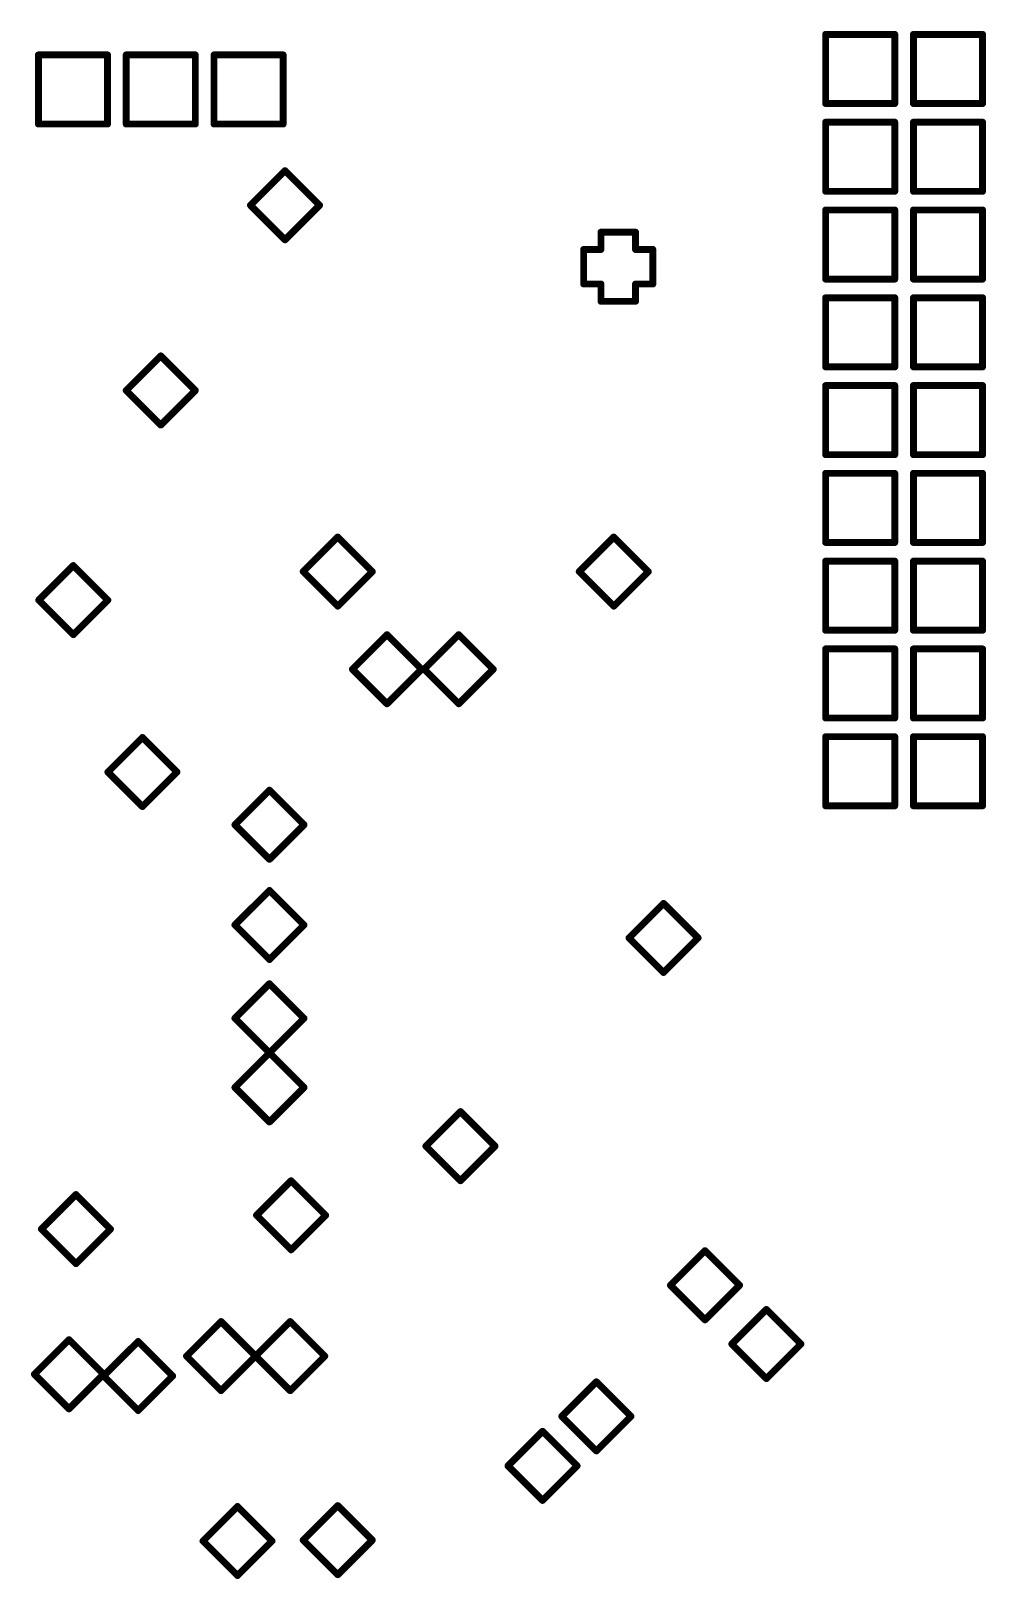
# Model space of a CAD drawing. Header units: inches. Extents: x 0 to 280, y 0 to 265.
# Drawn here: x 113.1 to 140.73, y 27.62 to 72.42 of the extents above; entities that cross this region are included whole.
import ezdxf

# ---------------------------------------------------------------- set-up
doc = ezdxf.new("R2010")
doc.units = ezdxf.units.IN
doc.layers.add('Drill Drawing', color=1, linetype='Continuous')

msp = doc.modelspace()

# ---------------------------------------------------------------- linework, layer by layer
at = {"layer": 'Drill Drawing'}
for points in [[(136.09, 72.318, 0.2, 0.2, 0), (138.09, 72.318, 0.2, 0.2, 0)], [(136.09, 70.318, 0.2, 0.2, 0), (136.09, 72.318, 0.2, 0.2, 0)], [(138.09, 70.318, 0.2, 0.2, 0), (138.09, 72.318, 0.2, 0.2, 0)], [(138.63, 72.318, 0.2, 0.2, 0), (140.63, 72.318, 0.2, 0.2, 0)], [(138.63, 70.318, 0.2, 0.2, 0), (138.63, 72.318, 0.2, 0.2, 0)], [(140.63, 70.318, 0.2, 0.2, 0), (140.63, 72.318, 0.2, 0.2, 0)], [(113.315, 71.725, 0.2, 0.2, 0), (115.315, 71.725, 0.2, 0.2, 0)], [(113.315, 69.725, 0.2, 0.2, 0), (113.315, 71.725, 0.2, 0.2, 0)], [(115.315, 69.725, 0.2, 0.2, 0), (115.315, 71.725, 0.2, 0.2, 0)], [(115.855, 71.725, 0.2, 0.2, 0), (117.855, 71.725, 0.2, 0.2, 0)], [(115.855, 69.725, 0.2, 0.2, 0), (115.855, 71.725, 0.2, 0.2, 0)], [(117.855, 69.725, 0.2, 0.2, 0), (117.855, 71.725, 0.2, 0.2, 0)], [(118.395, 71.725, 0.2, 0.2, 0), (120.395, 71.725, 0.2, 0.2, 0)], [(118.395, 69.725, 0.2, 0.2, 0), (118.395, 71.725, 0.2, 0.2, 0)], [(120.395, 69.725, 0.2, 0.2, 0), (120.395, 71.725, 0.2, 0.2, 0)], [(136.09, 70.318, 0.2, 0.2, 0), (138.09, 70.318, 0.2, 0.2, 0)], [(138.63, 70.318, 0.2, 0.2, 0), (140.63, 70.318, 0.2, 0.2, 0)], [(136.09, 69.778, 0.2, 0.2, 0), (138.09, 69.778, 0.2, 0.2, 0)], [(136.09, 67.778, 0.2, 0.2, 0), (136.09, 69.778, 0.2, 0.2, 0)], [(138.09, 67.778, 0.2, 0.2, 0), (138.09, 69.778, 0.2, 0.2, 0)], [(138.63, 69.778, 0.2, 0.2, 0), (140.63, 69.778, 0.2, 0.2, 0)], [(138.63, 67.778, 0.2, 0.2, 0), (138.63, 69.778, 0.2, 0.2, 0)], [(140.63, 67.778, 0.2, 0.2, 0), (140.63, 69.778, 0.2, 0.2, 0)], [(113.315, 69.725, 0.2, 0.2, 0), (115.315, 69.725, 0.2, 0.2, 0)], [(115.855, 69.725, 0.2, 0.2, 0), (117.855, 69.725, 0.2, 0.2, 0)], [(118.395, 69.725, 0.2, 0.2, 0), (120.395, 69.725, 0.2, 0.2, 0)], [(119.45, 67.375, 0.2, 0.2, 0), (120.45, 68.375, 0.2, 0.2, 0)], [(120.45, 68.375, 0.2, 0.2, 0), (121.45, 67.375, 0.2, 0.2, 0)], [(136.09, 67.778, 0.2, 0.2, 0), (138.09, 67.778, 0.2, 0.2, 0)], [(138.63, 67.778, 0.2, 0.2, 0), (140.63, 67.778, 0.2, 0.2, 0)], [(119.45, 67.375, 0.2, 0.2, 0), (120.45, 66.375, 0.2, 0.2, 0)], [(120.45, 66.375, 0.2, 0.2, 0), (121.45, 67.375, 0.2, 0.2, 0)], [(136.09, 67.238, 0.2, 0.2, 0), (138.09, 67.238, 0.2, 0.2, 0)], [(136.09, 65.238, 0.2, 0.2, 0), (136.09, 67.238, 0.2, 0.2, 0)], [(138.09, 65.238, 0.2, 0.2, 0), (138.09, 67.238, 0.2, 0.2, 0)], [(138.63, 67.238, 0.2, 0.2, 0), (140.63, 67.238, 0.2, 0.2, 0)], [(138.63, 65.238, 0.2, 0.2, 0), (138.63, 67.238, 0.2, 0.2, 0)], [(140.63, 65.238, 0.2, 0.2, 0), (140.63, 67.238, 0.2, 0.2, 0)], [(129.59, 66.096, 0.2, 0.2, 0), (129.59, 66.596, 0.2, 0.2, 0)], [(129.59, 66.596, 0.2, 0.2, 0), (130.59, 66.596, 0.2, 0.2, 0)], [(130.59, 66.096, 0.2, 0.2, 0), (130.59, 66.596, 0.2, 0.2, 0)], [(129.09, 65.096, 0.2, 0.2, 0), (129.09, 66.096, 0.2, 0.2, 0)], [(129.09, 66.096, 0.2, 0.2, 0), (129.59, 66.096, 0.2, 0.2, 0)], [(130.59, 66.096, 0.2, 0.2, 0), (131.09, 66.096, 0.2, 0.2, 0)], [(131.09, 65.096, 0.2, 0.2, 0), (131.09, 66.096, 0.2, 0.2, 0)], [(129.09, 65.096, 0.2, 0.2, 0), (129.59, 65.096, 0.2, 0.2, 0)], [(129.59, 64.596, 0.2, 0.2, 0), (129.59, 65.096, 0.2, 0.2, 0)], [(130.59, 65.096, 0.2, 0.2, 0), (131.09, 65.096, 0.2, 0.2, 0)], [(130.59, 64.596, 0.2, 0.2, 0), (130.59, 65.096, 0.2, 0.2, 0)], [(136.09, 65.238, 0.2, 0.2, 0), (138.09, 65.238, 0.2, 0.2, 0)], [(138.63, 65.238, 0.2, 0.2, 0), (140.63, 65.238, 0.2, 0.2, 0)], [(129.59, 64.596, 0.2, 0.2, 0), (130.59, 64.596, 0.2, 0.2, 0)], [(136.09, 64.698, 0.2, 0.2, 0), (138.09, 64.698, 0.2, 0.2, 0)], [(136.09, 62.698, 0.2, 0.2, 0), (136.09, 64.698, 0.2, 0.2, 0)], [(138.09, 62.698, 0.2, 0.2, 0), (138.09, 64.698, 0.2, 0.2, 0)], [(138.63, 64.698, 0.2, 0.2, 0), (140.63, 64.698, 0.2, 0.2, 0)], [(138.63, 62.698, 0.2, 0.2, 0), (138.63, 64.698, 0.2, 0.2, 0)], [(140.63, 62.698, 0.2, 0.2, 0), (140.63, 64.698, 0.2, 0.2, 0)], [(115.855, 62.016, 0.2, 0.2, 0), (116.855, 63.016, 0.2, 0.2, 0)], [(116.855, 63.016, 0.2, 0.2, 0), (117.855, 62.016, 0.2, 0.2, 0)], [(136.09, 62.698, 0.2, 0.2, 0), (138.09, 62.698, 0.2, 0.2, 0)], [(138.63, 62.698, 0.2, 0.2, 0), (140.63, 62.698, 0.2, 0.2, 0)], [(115.855, 62.016, 0.2, 0.2, 0), (116.855, 61.016, 0.2, 0.2, 0)], [(116.855, 61.016, 0.2, 0.2, 0), (117.855, 62.016, 0.2, 0.2, 0)], [(136.09, 62.158, 0.2, 0.2, 0), (138.09, 62.158, 0.2, 0.2, 0)], [(136.09, 60.158, 0.2, 0.2, 0), (136.09, 62.158, 0.2, 0.2, 0)], [(138.09, 60.158, 0.2, 0.2, 0), (138.09, 62.158, 0.2, 0.2, 0)], [(138.63, 62.158, 0.2, 0.2, 0), (140.63, 62.158, 0.2, 0.2, 0)], [(138.63, 60.158, 0.2, 0.2, 0), (138.63, 62.158, 0.2, 0.2, 0)], [(140.63, 60.158, 0.2, 0.2, 0), (140.63, 62.158, 0.2, 0.2, 0)], [(136.09, 60.158, 0.2, 0.2, 0), (138.09, 60.158, 0.2, 0.2, 0)], [(138.63, 60.158, 0.2, 0.2, 0), (140.63, 60.158, 0.2, 0.2, 0)], [(136.09, 59.618, 0.2, 0.2, 0), (138.09, 59.618, 0.2, 0.2, 0)], [(136.09, 57.618, 0.2, 0.2, 0), (136.09, 59.618, 0.2, 0.2, 0)], [(138.09, 57.618, 0.2, 0.2, 0), (138.09, 59.618, 0.2, 0.2, 0)], [(138.63, 59.618, 0.2, 0.2, 0), (140.63, 59.618, 0.2, 0.2, 0)], [(138.63, 57.618, 0.2, 0.2, 0), (138.63, 59.618, 0.2, 0.2, 0)], [(140.63, 57.618, 0.2, 0.2, 0), (140.63, 59.618, 0.2, 0.2, 0)], [(120.975, 56.775, 0.2, 0.2, 0), (121.975, 57.775, 0.2, 0.2, 0)], [(121.975, 57.775, 0.2, 0.2, 0), (122.975, 56.775, 0.2, 0.2, 0)], [(128.961, 56.775, 0.2, 0.2, 0), (129.961, 57.775, 0.2, 0.2, 0)], [(129.961, 57.775, 0.2, 0.2, 0), (130.961, 56.775, 0.2, 0.2, 0)], [(136.09, 57.618, 0.2, 0.2, 0), (138.09, 57.618, 0.2, 0.2, 0)], [(138.63, 57.618, 0.2, 0.2, 0), (140.63, 57.618, 0.2, 0.2, 0)], [(113.325, 55.95, 0.2, 0.2, 0), (114.325, 56.95, 0.2, 0.2, 0)], [(114.325, 56.95, 0.2, 0.2, 0), (115.325, 55.95, 0.2, 0.2, 0)], [(136.09, 57.078, 0.2, 0.2, 0), (138.09, 57.078, 0.2, 0.2, 0)], [(136.09, 55.078, 0.2, 0.2, 0), (136.09, 57.078, 0.2, 0.2, 0)], [(138.09, 55.078, 0.2, 0.2, 0), (138.09, 57.078, 0.2, 0.2, 0)], [(138.63, 57.078, 0.2, 0.2, 0), (140.63, 57.078, 0.2, 0.2, 0)], [(138.63, 55.078, 0.2, 0.2, 0), (138.63, 57.078, 0.2, 0.2, 0)], [(140.63, 55.078, 0.2, 0.2, 0), (140.63, 57.078, 0.2, 0.2, 0)], [(120.975, 56.775, 0.2, 0.2, 0), (121.975, 55.775, 0.2, 0.2, 0)], [(121.975, 55.775, 0.2, 0.2, 0), (122.975, 56.775, 0.2, 0.2, 0)], [(128.961, 56.775, 0.2, 0.2, 0), (129.961, 55.775, 0.2, 0.2, 0)], [(129.961, 55.775, 0.2, 0.2, 0), (130.961, 56.775, 0.2, 0.2, 0)], [(113.325, 55.95, 0.2, 0.2, 0), (114.325, 54.95, 0.2, 0.2, 0)], [(114.325, 54.95, 0.2, 0.2, 0), (115.325, 55.95, 0.2, 0.2, 0)], [(136.09, 55.078, 0.2, 0.2, 0), (138.09, 55.078, 0.2, 0.2, 0)], [(138.63, 55.078, 0.2, 0.2, 0), (140.63, 55.078, 0.2, 0.2, 0)], [(122.4, 53.95, 0.2, 0.2, 0), (123.4, 54.95, 0.2, 0.2, 0)], [(123.4, 54.95, 0.2, 0.2, 0), (124.4, 53.95, 0.2, 0.2, 0)], [(124.475, 53.95, 0.2, 0.2, 0), (125.475, 54.95, 0.2, 0.2, 0)], [(125.475, 54.95, 0.2, 0.2, 0), (126.475, 53.95, 0.2, 0.2, 0)], [(136.09, 54.538, 0.2, 0.2, 0), (138.09, 54.538, 0.2, 0.2, 0)], [(136.09, 52.538, 0.2, 0.2, 0), (136.09, 54.538, 0.2, 0.2, 0)], [(138.09, 52.538, 0.2, 0.2, 0), (138.09, 54.538, 0.2, 0.2, 0)], [(138.63, 54.538, 0.2, 0.2, 0), (140.63, 54.538, 0.2, 0.2, 0)], [(138.63, 52.538, 0.2, 0.2, 0), (138.63, 54.538, 0.2, 0.2, 0)], [(140.63, 52.538, 0.2, 0.2, 0), (140.63, 54.538, 0.2, 0.2, 0)], [(122.4, 53.95, 0.2, 0.2, 0), (123.4, 52.95, 0.2, 0.2, 0)], [(123.4, 52.95, 0.2, 0.2, 0), (124.4, 53.95, 0.2, 0.2, 0)], [(124.475, 53.95, 0.2, 0.2, 0), (125.475, 52.95, 0.2, 0.2, 0)], [(125.475, 52.95, 0.2, 0.2, 0), (126.475, 53.95, 0.2, 0.2, 0)], [(136.09, 52.538, 0.2, 0.2, 0), (138.09, 52.538, 0.2, 0.2, 0)], [(138.63, 52.538, 0.2, 0.2, 0), (140.63, 52.538, 0.2, 0.2, 0)], [(115.325, 50.975, 0.2, 0.2, 0), (116.325, 51.975, 0.2, 0.2, 0)], [(116.325, 51.975, 0.2, 0.2, 0), (117.325, 50.975, 0.2, 0.2, 0)], [(136.09, 51.998, 0.2, 0.2, 0), (138.09, 51.998, 0.2, 0.2, 0)], [(136.09, 49.998, 0.2, 0.2, 0), (136.09, 51.998, 0.2, 0.2, 0)], [(138.09, 49.998, 0.2, 0.2, 0), (138.09, 51.998, 0.2, 0.2, 0)], [(138.63, 51.998, 0.2, 0.2, 0), (140.63, 51.998, 0.2, 0.2, 0)], [(138.63, 49.998, 0.2, 0.2, 0), (138.63, 51.998, 0.2, 0.2, 0)], [(140.63, 49.998, 0.2, 0.2, 0), (140.63, 51.998, 0.2, 0.2, 0)], [(115.325, 50.975, 0.2, 0.2, 0), (116.325, 49.975, 0.2, 0.2, 0)], [(116.325, 49.975, 0.2, 0.2, 0), (117.325, 50.975, 0.2, 0.2, 0)], [(119, 49.45, 0.2, 0.2, 0), (120, 50.45, 0.2, 0.2, 0)], [(120, 50.45, 0.2, 0.2, 0), (121, 49.45, 0.2, 0.2, 0)], [(136.09, 49.998, 0.2, 0.2, 0), (138.09, 49.998, 0.2, 0.2, 0)], [(138.63, 49.998, 0.2, 0.2, 0), (140.63, 49.998, 0.2, 0.2, 0)], [(119, 49.45, 0.2, 0.2, 0), (120, 48.45, 0.2, 0.2, 0)], [(120, 48.45, 0.2, 0.2, 0), (121, 49.45, 0.2, 0.2, 0)], [(119, 46.55, 0.2, 0.2, 0), (120, 47.55, 0.2, 0.2, 0)], [(120, 47.55, 0.2, 0.2, 0), (121, 46.55, 0.2, 0.2, 0)], [(130.4, 46.175, 0.2, 0.2, 0), (131.4, 47.175, 0.2, 0.2, 0)], [(131.4, 47.175, 0.2, 0.2, 0), (132.4, 46.175, 0.2, 0.2, 0)], [(119, 46.55, 0.2, 0.2, 0), (120, 45.55, 0.2, 0.2, 0)], [(120, 45.55, 0.2, 0.2, 0), (121, 46.55, 0.2, 0.2, 0)], [(130.4, 46.175, 0.2, 0.2, 0), (131.4, 45.175, 0.2, 0.2, 0)], [(131.4, 45.175, 0.2, 0.2, 0), (132.4, 46.175, 0.2, 0.2, 0)], [(119, 43.85, 0.2, 0.2, 0), (120, 44.85, 0.2, 0.2, 0)], [(120, 44.85, 0.2, 0.2, 0), (121, 43.85, 0.2, 0.2, 0)], [(119, 43.85, 0.2, 0.2, 0), (120, 42.85, 0.2, 0.2, 0)], [(120, 42.85, 0.2, 0.2, 0), (121, 43.85, 0.2, 0.2, 0)], [(119, 41.85, 0.2, 0.2, 0), (120, 42.85, 0.2, 0.2, 0)], [(120, 42.85, 0.2, 0.2, 0), (121, 41.85, 0.2, 0.2, 0)], [(119, 41.85, 0.2, 0.2, 0), (120, 40.85, 0.2, 0.2, 0)], [(120, 40.85, 0.2, 0.2, 0), (121, 41.85, 0.2, 0.2, 0)], [(124.525, 40.15, 0.2, 0.2, 0), (125.525, 41.15, 0.2, 0.2, 0)], [(125.525, 41.15, 0.2, 0.2, 0), (126.525, 40.15, 0.2, 0.2, 0)], [(124.525, 40.15, 0.2, 0.2, 0), (125.525, 39.15, 0.2, 0.2, 0)], [(125.525, 39.15, 0.2, 0.2, 0), (126.525, 40.15, 0.2, 0.2, 0)], [(119.625, 38.15, 0.2, 0.2, 0), (120.625, 39.15, 0.2, 0.2, 0)], [(120.625, 39.15, 0.2, 0.2, 0), (121.625, 38.15, 0.2, 0.2, 0)], [(113.4, 37.75, 0.2, 0.2, 0), (114.4, 38.75, 0.2, 0.2, 0)], [(114.4, 38.75, 0.2, 0.2, 0), (115.4, 37.75, 0.2, 0.2, 0)], [(119.625, 38.15, 0.2, 0.2, 0), (120.625, 37.15, 0.2, 0.2, 0)], [(120.625, 37.15, 0.2, 0.2, 0), (121.625, 38.15, 0.2, 0.2, 0)], [(113.4, 37.75, 0.2, 0.2, 0), (114.4, 36.75, 0.2, 0.2, 0)], [(114.4, 36.75, 0.2, 0.2, 0), (115.4, 37.75, 0.2, 0.2, 0)], [(131.6, 36.125, 0.2, 0.2, 0), (132.6, 37.125, 0.2, 0.2, 0)], [(132.6, 37.125, 0.2, 0.2, 0), (133.6, 36.125, 0.2, 0.2, 0)], [(131.6, 36.125, 0.2, 0.2, 0), (132.6, 35.125, 0.2, 0.2, 0)], [(132.6, 35.125, 0.2, 0.2, 0), (133.6, 36.125, 0.2, 0.2, 0)], [(133.375, 34.425, 0.2, 0.2, 0), (134.375, 35.425, 0.2, 0.2, 0)], [(134.375, 35.425, 0.2, 0.2, 0), (135.375, 34.425, 0.2, 0.2, 0)], [(117.6, 34.075, 0.2, 0.2, 0), (118.6, 35.075, 0.2, 0.2, 0)], [(118.6, 35.075, 0.2, 0.2, 0), (119.6, 34.075, 0.2, 0.2, 0)], [(119.6, 34.075, 0.2, 0.2, 0), (120.6, 35.075, 0.2, 0.2, 0)], [(120.6, 35.075, 0.2, 0.2, 0), (121.6, 34.075, 0.2, 0.2, 0)], [(113.2, 33.55, 0.2, 0.2, 0), (114.2, 34.55, 0.2, 0.2, 0)], [(114.2, 34.55, 0.2, 0.2, 0), (115.2, 33.55, 0.2, 0.2, 0)], [(115.2, 33.5, 0.2, 0.2, 0), (116.2, 34.5, 0.2, 0.2, 0)], [(116.2, 34.5, 0.2, 0.2, 0), (117.2, 33.5, 0.2, 0.2, 0)], [(133.375, 34.425, 0.2, 0.2, 0), (134.375, 33.425, 0.2, 0.2, 0)], [(134.375, 33.425, 0.2, 0.2, 0), (135.375, 34.425, 0.2, 0.2, 0)], [(117.6, 34.075, 0.2, 0.2, 0), (118.6, 33.075, 0.2, 0.2, 0)], [(118.6, 33.075, 0.2, 0.2, 0), (119.6, 34.075, 0.2, 0.2, 0)], [(119.6, 34.075, 0.2, 0.2, 0), (120.6, 33.075, 0.2, 0.2, 0)], [(120.6, 33.075, 0.2, 0.2, 0), (121.6, 34.075, 0.2, 0.2, 0)], [(113.2, 33.55, 0.2, 0.2, 0), (114.2, 32.55, 0.2, 0.2, 0)], [(114.2, 32.55, 0.2, 0.2, 0), (115.2, 33.55, 0.2, 0.2, 0)], [(115.2, 33.5, 0.2, 0.2, 0), (116.2, 32.5, 0.2, 0.2, 0)], [(116.2, 32.5, 0.2, 0.2, 0), (117.2, 33.5, 0.2, 0.2, 0)], [(128.457, 32.332, 0.2, 0.2, 0), (129.457, 33.332, 0.2, 0.2, 0)], [(129.457, 33.332, 0.2, 0.2, 0), (130.457, 32.332, 0.2, 0.2, 0)], [(128.457, 32.332, 0.2, 0.2, 0), (129.457, 31.332, 0.2, 0.2, 0)], [(129.457, 31.332, 0.2, 0.2, 0), (130.457, 32.332, 0.2, 0.2, 0)], [(126.9, 30.9, 0.2, 0.2, 0), (127.9, 31.9, 0.2, 0.2, 0)], [(127.9, 31.9, 0.2, 0.2, 0), (128.9, 30.9, 0.2, 0.2, 0)], [(126.9, 30.9, 0.2, 0.2, 0), (127.9, 29.9, 0.2, 0.2, 0)], [(127.9, 29.9, 0.2, 0.2, 0), (128.9, 30.9, 0.2, 0.2, 0)], [(118.075, 28.725, 0.2, 0.2, 0), (119.075, 29.725, 0.2, 0.2, 0)], [(119.075, 29.725, 0.2, 0.2, 0), (120.075, 28.725, 0.2, 0.2, 0)], [(120.975, 28.75, 0.2, 0.2, 0), (121.975, 29.75, 0.2, 0.2, 0)], [(121.975, 29.75, 0.2, 0.2, 0), (122.975, 28.75, 0.2, 0.2, 0)], [(118.075, 28.725, 0.2, 0.2, 0), (119.075, 27.725, 0.2, 0.2, 0)], [(119.075, 27.725, 0.2, 0.2, 0), (120.075, 28.725, 0.2, 0.2, 0)], [(120.975, 28.75, 0.2, 0.2, 0), (121.975, 27.75, 0.2, 0.2, 0)], [(121.975, 27.75, 0.2, 0.2, 0), (122.975, 28.75, 0.2, 0.2, 0)]]:
    msp.add_lwpolyline(points, format="xyseb", dxfattribs=at)
for points in [[(136.04, 72.318, 0.1, 0.1, 1), (136.14, 72.318, 0.1, 0.1, 1)], [(136.04, 72.318, 0.1, 0.1, 1), (136.14, 72.318, 0.1, 0.1, 1)], [(138.04, 72.318, 0.1, 0.1, 1), (138.14, 72.318, 0.1, 0.1, 1)], [(138.04, 72.318, 0.1, 0.1, 1), (138.14, 72.318, 0.1, 0.1, 1)], [(138.58, 72.318, 0.1, 0.1, 1), (138.68, 72.318, 0.1, 0.1, 1)], [(138.58, 72.318, 0.1, 0.1, 1), (138.68, 72.318, 0.1, 0.1, 1)], [(140.58, 72.318, 0.1, 0.1, 1), (140.68, 72.318, 0.1, 0.1, 1)], [(140.58, 72.318, 0.1, 0.1, 1), (140.68, 72.318, 0.1, 0.1, 1)], [(113.265, 71.725, 0.1, 0.1, 1), (113.365, 71.725, 0.1, 0.1, 1)], [(113.265, 71.725, 0.1, 0.1, 1), (113.365, 71.725, 0.1, 0.1, 1)], [(115.265, 71.725, 0.1, 0.1, 1), (115.365, 71.725, 0.1, 0.1, 1)], [(115.265, 71.725, 0.1, 0.1, 1), (115.365, 71.725, 0.1, 0.1, 1)], [(115.805, 71.725, 0.1, 0.1, 1), (115.905, 71.725, 0.1, 0.1, 1)], [(115.805, 71.725, 0.1, 0.1, 1), (115.905, 71.725, 0.1, 0.1, 1)], [(117.805, 71.725, 0.1, 0.1, 1), (117.905, 71.725, 0.1, 0.1, 1)], [(117.805, 71.725, 0.1, 0.1, 1), (117.905, 71.725, 0.1, 0.1, 1)], [(118.345, 71.725, 0.1, 0.1, 1), (118.445, 71.725, 0.1, 0.1, 1)], [(118.345, 71.725, 0.1, 0.1, 1), (118.445, 71.725, 0.1, 0.1, 1)], [(120.345, 71.725, 0.1, 0.1, 1), (120.445, 71.725, 0.1, 0.1, 1)], [(120.345, 71.725, 0.1, 0.1, 1), (120.445, 71.725, 0.1, 0.1, 1)], [(136.04, 70.318, 0.1, 0.1, 1), (136.14, 70.318, 0.1, 0.1, 1)], [(136.04, 70.318, 0.1, 0.1, 1), (136.14, 70.318, 0.1, 0.1, 1)], [(138.04, 70.318, 0.1, 0.1, 1), (138.14, 70.318, 0.1, 0.1, 1)], [(138.04, 70.318, 0.1, 0.1, 1), (138.14, 70.318, 0.1, 0.1, 1)], [(138.58, 70.318, 0.1, 0.1, 1), (138.68, 70.318, 0.1, 0.1, 1)], [(138.58, 70.318, 0.1, 0.1, 1), (138.68, 70.318, 0.1, 0.1, 1)], [(140.58, 70.318, 0.1, 0.1, 1), (140.68, 70.318, 0.1, 0.1, 1)], [(140.58, 70.318, 0.1, 0.1, 1), (140.68, 70.318, 0.1, 0.1, 1)], [(136.04, 69.778, 0.1, 0.1, 1), (136.14, 69.778, 0.1, 0.1, 1)], [(136.04, 69.778, 0.1, 0.1, 1), (136.14, 69.778, 0.1, 0.1, 1)], [(138.04, 69.778, 0.1, 0.1, 1), (138.14, 69.778, 0.1, 0.1, 1)], [(138.04, 69.778, 0.1, 0.1, 1), (138.14, 69.778, 0.1, 0.1, 1)], [(138.58, 69.778, 0.1, 0.1, 1), (138.68, 69.778, 0.1, 0.1, 1)], [(138.58, 69.778, 0.1, 0.1, 1), (138.68, 69.778, 0.1, 0.1, 1)], [(140.58, 69.778, 0.1, 0.1, 1), (140.68, 69.778, 0.1, 0.1, 1)], [(140.58, 69.778, 0.1, 0.1, 1), (140.68, 69.778, 0.1, 0.1, 1)], [(113.265, 69.725, 0.1, 0.1, 1), (113.365, 69.725, 0.1, 0.1, 1)], [(113.265, 69.725, 0.1, 0.1, 1), (113.365, 69.725, 0.1, 0.1, 1)], [(115.265, 69.725, 0.1, 0.1, 1), (115.365, 69.725, 0.1, 0.1, 1)], [(115.265, 69.725, 0.1, 0.1, 1), (115.365, 69.725, 0.1, 0.1, 1)], [(115.805, 69.725, 0.1, 0.1, 1), (115.905, 69.725, 0.1, 0.1, 1)], [(115.805, 69.725, 0.1, 0.1, 1), (115.905, 69.725, 0.1, 0.1, 1)], [(117.805, 69.725, 0.1, 0.1, 1), (117.905, 69.725, 0.1, 0.1, 1)], [(117.805, 69.725, 0.1, 0.1, 1), (117.905, 69.725, 0.1, 0.1, 1)], [(118.345, 69.725, 0.1, 0.1, 1), (118.445, 69.725, 0.1, 0.1, 1)], [(118.345, 69.725, 0.1, 0.1, 1), (118.445, 69.725, 0.1, 0.1, 1)], [(120.345, 69.725, 0.1, 0.1, 1), (120.445, 69.725, 0.1, 0.1, 1)], [(120.345, 69.725, 0.1, 0.1, 1), (120.445, 69.725, 0.1, 0.1, 1)], [(120.4, 68.375, 0.1, 0.1, 1), (120.5, 68.375, 0.1, 0.1, 1)], [(120.4, 68.375, 0.1, 0.1, 1), (120.5, 68.375, 0.1, 0.1, 1)], [(136.04, 67.778, 0.1, 0.1, 1), (136.14, 67.778, 0.1, 0.1, 1)], [(136.04, 67.778, 0.1, 0.1, 1), (136.14, 67.778, 0.1, 0.1, 1)], [(138.04, 67.778, 0.1, 0.1, 1), (138.14, 67.778, 0.1, 0.1, 1)], [(138.04, 67.778, 0.1, 0.1, 1), (138.14, 67.778, 0.1, 0.1, 1)], [(138.58, 67.778, 0.1, 0.1, 1), (138.68, 67.778, 0.1, 0.1, 1)], [(138.58, 67.778, 0.1, 0.1, 1), (138.68, 67.778, 0.1, 0.1, 1)], [(140.58, 67.778, 0.1, 0.1, 1), (140.68, 67.778, 0.1, 0.1, 1)], [(140.58, 67.778, 0.1, 0.1, 1), (140.68, 67.778, 0.1, 0.1, 1)], [(119.4, 67.375, 0.1, 0.1, 1), (119.5, 67.375, 0.1, 0.1, 1)], [(119.4, 67.375, 0.1, 0.1, 1), (119.5, 67.375, 0.1, 0.1, 1)], [(121.4, 67.375, 0.1, 0.1, 1), (121.5, 67.375, 0.1, 0.1, 1)], [(121.4, 67.375, 0.1, 0.1, 1), (121.5, 67.375, 0.1, 0.1, 1)], [(136.04, 67.238, 0.1, 0.1, 1), (136.14, 67.238, 0.1, 0.1, 1)], [(136.04, 67.238, 0.1, 0.1, 1), (136.14, 67.238, 0.1, 0.1, 1)], [(138.04, 67.238, 0.1, 0.1, 1), (138.14, 67.238, 0.1, 0.1, 1)], [(138.04, 67.238, 0.1, 0.1, 1), (138.14, 67.238, 0.1, 0.1, 1)], [(138.58, 67.238, 0.1, 0.1, 1), (138.68, 67.238, 0.1, 0.1, 1)], [(138.58, 67.238, 0.1, 0.1, 1), (138.68, 67.238, 0.1, 0.1, 1)], [(140.58, 67.238, 0.1, 0.1, 1), (140.68, 67.238, 0.1, 0.1, 1)], [(140.58, 67.238, 0.1, 0.1, 1), (140.68, 67.238, 0.1, 0.1, 1)], [(120.4, 66.375, 0.1, 0.1, 1), (120.5, 66.375, 0.1, 0.1, 1)], [(120.4, 66.375, 0.1, 0.1, 1), (120.5, 66.375, 0.1, 0.1, 1)], [(129.54, 66.596, 0.1, 0.1, 1), (129.64, 66.596, 0.1, 0.1, 1)], [(129.54, 66.596, 0.1, 0.1, 1), (129.64, 66.596, 0.1, 0.1, 1)], [(130.54, 66.596, 0.1, 0.1, 1), (130.64, 66.596, 0.1, 0.1, 1)], [(130.54, 66.596, 0.1, 0.1, 1), (130.64, 66.596, 0.1, 0.1, 1)], [(129.04, 66.096, 0.1, 0.1, 1), (129.14, 66.096, 0.1, 0.1, 1)], [(129.04, 66.096, 0.1, 0.1, 1), (129.14, 66.096, 0.1, 0.1, 1)], [(129.54, 66.096, 0.1, 0.1, 1), (129.64, 66.096, 0.1, 0.1, 1)], [(129.54, 66.096, 0.1, 0.1, 1), (129.64, 66.096, 0.1, 0.1, 1)], [(130.54, 66.096, 0.1, 0.1, 1), (130.64, 66.096, 0.1, 0.1, 1)], [(130.54, 66.096, 0.1, 0.1, 1), (130.64, 66.096, 0.1, 0.1, 1)], [(131.04, 66.096, 0.1, 0.1, 1), (131.14, 66.096, 0.1, 0.1, 1)], [(131.04, 66.096, 0.1, 0.1, 1), (131.14, 66.096, 0.1, 0.1, 1)], [(129.04, 65.096, 0.1, 0.1, 1), (129.14, 65.096, 0.1, 0.1, 1)], [(129.04, 65.096, 0.1, 0.1, 1), (129.14, 65.096, 0.1, 0.1, 1)], [(129.54, 65.096, 0.1, 0.1, 1), (129.64, 65.096, 0.1, 0.1, 1)], [(129.54, 65.096, 0.1, 0.1, 1), (129.64, 65.096, 0.1, 0.1, 1)], [(130.54, 65.096, 0.1, 0.1, 1), (130.64, 65.096, 0.1, 0.1, 1)], [(130.54, 65.096, 0.1, 0.1, 1), (130.64, 65.096, 0.1, 0.1, 1)], [(131.04, 65.096, 0.1, 0.1, 1), (131.14, 65.096, 0.1, 0.1, 1)], [(131.04, 65.096, 0.1, 0.1, 1), (131.14, 65.096, 0.1, 0.1, 1)], [(136.04, 65.238, 0.1, 0.1, 1), (136.14, 65.238, 0.1, 0.1, 1)], [(136.04, 65.238, 0.1, 0.1, 1), (136.14, 65.238, 0.1, 0.1, 1)], [(138.04, 65.238, 0.1, 0.1, 1), (138.14, 65.238, 0.1, 0.1, 1)], [(138.04, 65.238, 0.1, 0.1, 1), (138.14, 65.238, 0.1, 0.1, 1)], [(138.58, 65.238, 0.1, 0.1, 1), (138.68, 65.238, 0.1, 0.1, 1)], [(138.58, 65.238, 0.1, 0.1, 1), (138.68, 65.238, 0.1, 0.1, 1)], [(140.58, 65.238, 0.1, 0.1, 1), (140.68, 65.238, 0.1, 0.1, 1)], [(140.58, 65.238, 0.1, 0.1, 1), (140.68, 65.238, 0.1, 0.1, 1)], [(129.54, 64.596, 0.1, 0.1, 1), (129.64, 64.596, 0.1, 0.1, 1)], [(129.54, 64.596, 0.1, 0.1, 1), (129.64, 64.596, 0.1, 0.1, 1)], [(130.54, 64.596, 0.1, 0.1, 1), (130.64, 64.596, 0.1, 0.1, 1)], [(130.54, 64.596, 0.1, 0.1, 1), (130.64, 64.596, 0.1, 0.1, 1)], [(136.04, 64.698, 0.1, 0.1, 1), (136.14, 64.698, 0.1, 0.1, 1)], [(136.04, 64.698, 0.1, 0.1, 1), (136.14, 64.698, 0.1, 0.1, 1)], [(138.04, 64.698, 0.1, 0.1, 1), (138.14, 64.698, 0.1, 0.1, 1)], [(138.04, 64.698, 0.1, 0.1, 1), (138.14, 64.698, 0.1, 0.1, 1)], [(138.58, 64.698, 0.1, 0.1, 1), (138.68, 64.698, 0.1, 0.1, 1)], [(138.58, 64.698, 0.1, 0.1, 1), (138.68, 64.698, 0.1, 0.1, 1)], [(140.58, 64.698, 0.1, 0.1, 1), (140.68, 64.698, 0.1, 0.1, 1)], [(140.58, 64.698, 0.1, 0.1, 1), (140.68, 64.698, 0.1, 0.1, 1)], [(116.805, 63.016, 0.1, 0.1, 1), (116.905, 63.016, 0.1, 0.1, 1)], [(116.805, 63.016, 0.1, 0.1, 1), (116.905, 63.016, 0.1, 0.1, 1)], [(136.04, 62.698, 0.1, 0.1, 1), (136.14, 62.698, 0.1, 0.1, 1)], [(136.04, 62.698, 0.1, 0.1, 1), (136.14, 62.698, 0.1, 0.1, 1)], [(138.04, 62.698, 0.1, 0.1, 1), (138.14, 62.698, 0.1, 0.1, 1)], [(138.04, 62.698, 0.1, 0.1, 1), (138.14, 62.698, 0.1, 0.1, 1)], [(138.58, 62.698, 0.1, 0.1, 1), (138.68, 62.698, 0.1, 0.1, 1)], [(138.58, 62.698, 0.1, 0.1, 1), (138.68, 62.698, 0.1, 0.1, 1)], [(140.58, 62.698, 0.1, 0.1, 1), (140.68, 62.698, 0.1, 0.1, 1)], [(140.58, 62.698, 0.1, 0.1, 1), (140.68, 62.698, 0.1, 0.1, 1)], [(115.805, 62.016, 0.1, 0.1, 1), (115.905, 62.016, 0.1, 0.1, 1)], [(115.805, 62.016, 0.1, 0.1, 1), (115.905, 62.016, 0.1, 0.1, 1)], [(117.805, 62.016, 0.1, 0.1, 1), (117.905, 62.016, 0.1, 0.1, 1)], [(117.805, 62.016, 0.1, 0.1, 1), (117.905, 62.016, 0.1, 0.1, 1)], [(136.04, 62.158, 0.1, 0.1, 1), (136.14, 62.158, 0.1, 0.1, 1)], [(136.04, 62.158, 0.1, 0.1, 1), (136.14, 62.158, 0.1, 0.1, 1)], [(138.04, 62.158, 0.1, 0.1, 1), (138.14, 62.158, 0.1, 0.1, 1)], [(138.04, 62.158, 0.1, 0.1, 1), (138.14, 62.158, 0.1, 0.1, 1)], [(138.58, 62.158, 0.1, 0.1, 1), (138.68, 62.158, 0.1, 0.1, 1)], [(138.58, 62.158, 0.1, 0.1, 1), (138.68, 62.158, 0.1, 0.1, 1)], [(140.58, 62.158, 0.1, 0.1, 1), (140.68, 62.158, 0.1, 0.1, 1)], [(140.58, 62.158, 0.1, 0.1, 1), (140.68, 62.158, 0.1, 0.1, 1)], [(116.805, 61.016, 0.1, 0.1, 1), (116.905, 61.016, 0.1, 0.1, 1)], [(116.805, 61.016, 0.1, 0.1, 1), (116.905, 61.016, 0.1, 0.1, 1)], [(136.04, 60.158, 0.1, 0.1, 1), (136.14, 60.158, 0.1, 0.1, 1)], [(136.04, 60.158, 0.1, 0.1, 1), (136.14, 60.158, 0.1, 0.1, 1)], [(138.04, 60.158, 0.1, 0.1, 1), (138.14, 60.158, 0.1, 0.1, 1)], [(138.04, 60.158, 0.1, 0.1, 1), (138.14, 60.158, 0.1, 0.1, 1)], [(138.58, 60.158, 0.1, 0.1, 1), (138.68, 60.158, 0.1, 0.1, 1)], [(138.58, 60.158, 0.1, 0.1, 1), (138.68, 60.158, 0.1, 0.1, 1)], [(140.58, 60.158, 0.1, 0.1, 1), (140.68, 60.158, 0.1, 0.1, 1)], [(140.58, 60.158, 0.1, 0.1, 1), (140.68, 60.158, 0.1, 0.1, 1)], [(136.04, 59.618, 0.1, 0.1, 1), (136.14, 59.618, 0.1, 0.1, 1)], [(136.04, 59.618, 0.1, 0.1, 1), (136.14, 59.618, 0.1, 0.1, 1)], [(138.04, 59.618, 0.1, 0.1, 1), (138.14, 59.618, 0.1, 0.1, 1)], [(138.04, 59.618, 0.1, 0.1, 1), (138.14, 59.618, 0.1, 0.1, 1)], [(138.58, 59.618, 0.1, 0.1, 1), (138.68, 59.618, 0.1, 0.1, 1)], [(138.58, 59.618, 0.1, 0.1, 1), (138.68, 59.618, 0.1, 0.1, 1)], [(140.58, 59.618, 0.1, 0.1, 1), (140.68, 59.618, 0.1, 0.1, 1)], [(140.58, 59.618, 0.1, 0.1, 1), (140.68, 59.618, 0.1, 0.1, 1)], [(121.925, 57.775, 0.1, 0.1, 1), (122.025, 57.775, 0.1, 0.1, 1)], [(121.925, 57.775, 0.1, 0.1, 1), (122.025, 57.775, 0.1, 0.1, 1)], [(129.911, 57.775, 0.1, 0.1, 1), (130.011, 57.775, 0.1, 0.1, 1)], [(129.911, 57.775, 0.1, 0.1, 1), (130.011, 57.775, 0.1, 0.1, 1)], [(136.04, 57.618, 0.1, 0.1, 1), (136.14, 57.618, 0.1, 0.1, 1)], [(136.04, 57.618, 0.1, 0.1, 1), (136.14, 57.618, 0.1, 0.1, 1)], [(138.04, 57.618, 0.1, 0.1, 1), (138.14, 57.618, 0.1, 0.1, 1)], [(138.04, 57.618, 0.1, 0.1, 1), (138.14, 57.618, 0.1, 0.1, 1)], [(138.58, 57.618, 0.1, 0.1, 1), (138.68, 57.618, 0.1, 0.1, 1)], [(138.58, 57.618, 0.1, 0.1, 1), (138.68, 57.618, 0.1, 0.1, 1)], [(140.58, 57.618, 0.1, 0.1, 1), (140.68, 57.618, 0.1, 0.1, 1)], [(140.58, 57.618, 0.1, 0.1, 1), (140.68, 57.618, 0.1, 0.1, 1)], [(114.275, 56.95, 0.1, 0.1, 1), (114.375, 56.95, 0.1, 0.1, 1)], [(114.275, 56.95, 0.1, 0.1, 1), (114.375, 56.95, 0.1, 0.1, 1)], [(136.04, 57.078, 0.1, 0.1, 1), (136.14, 57.078, 0.1, 0.1, 1)], [(136.04, 57.078, 0.1, 0.1, 1), (136.14, 57.078, 0.1, 0.1, 1)], [(138.04, 57.078, 0.1, 0.1, 1), (138.14, 57.078, 0.1, 0.1, 1)], [(138.04, 57.078, 0.1, 0.1, 1), (138.14, 57.078, 0.1, 0.1, 1)], [(138.58, 57.078, 0.1, 0.1, 1), (138.68, 57.078, 0.1, 0.1, 1)], [(138.58, 57.078, 0.1, 0.1, 1), (138.68, 57.078, 0.1, 0.1, 1)], [(140.58, 57.078, 0.1, 0.1, 1), (140.68, 57.078, 0.1, 0.1, 1)], [(140.58, 57.078, 0.1, 0.1, 1), (140.68, 57.078, 0.1, 0.1, 1)], [(120.925, 56.775, 0.1, 0.1, 1), (121.025, 56.775, 0.1, 0.1, 1)], [(120.925, 56.775, 0.1, 0.1, 1), (121.025, 56.775, 0.1, 0.1, 1)], [(122.925, 56.775, 0.1, 0.1, 1), (123.025, 56.775, 0.1, 0.1, 1)], [(122.925, 56.775, 0.1, 0.1, 1), (123.025, 56.775, 0.1, 0.1, 1)], [(128.911, 56.775, 0.1, 0.1, 1), (129.011, 56.775, 0.1, 0.1, 1)], [(128.911, 56.775, 0.1, 0.1, 1), (129.011, 56.775, 0.1, 0.1, 1)], [(130.911, 56.775, 0.1, 0.1, 1), (131.011, 56.775, 0.1, 0.1, 1)], [(130.911, 56.775, 0.1, 0.1, 1), (131.011, 56.775, 0.1, 0.1, 1)], [(113.275, 55.95, 0.1, 0.1, 1), (113.375, 55.95, 0.1, 0.1, 1)], [(113.275, 55.95, 0.1, 0.1, 1), (113.375, 55.95, 0.1, 0.1, 1)], [(115.275, 55.95, 0.1, 0.1, 1), (115.375, 55.95, 0.1, 0.1, 1)], [(115.275, 55.95, 0.1, 0.1, 1), (115.375, 55.95, 0.1, 0.1, 1)], [(121.925, 55.775, 0.1, 0.1, 1), (122.025, 55.775, 0.1, 0.1, 1)], [(121.925, 55.775, 0.1, 0.1, 1), (122.025, 55.775, 0.1, 0.1, 1)], [(129.911, 55.775, 0.1, 0.1, 1), (130.011, 55.775, 0.1, 0.1, 1)], [(129.911, 55.775, 0.1, 0.1, 1), (130.011, 55.775, 0.1, 0.1, 1)], [(136.04, 55.078, 0.1, 0.1, 1), (136.14, 55.078, 0.1, 0.1, 1)], [(136.04, 55.078, 0.1, 0.1, 1), (136.14, 55.078, 0.1, 0.1, 1)], [(138.04, 55.078, 0.1, 0.1, 1), (138.14, 55.078, 0.1, 0.1, 1)], [(138.04, 55.078, 0.1, 0.1, 1), (138.14, 55.078, 0.1, 0.1, 1)], [(138.58, 55.078, 0.1, 0.1, 1), (138.68, 55.078, 0.1, 0.1, 1)], [(138.58, 55.078, 0.1, 0.1, 1), (138.68, 55.078, 0.1, 0.1, 1)], [(140.58, 55.078, 0.1, 0.1, 1), (140.68, 55.078, 0.1, 0.1, 1)], [(140.58, 55.078, 0.1, 0.1, 1), (140.68, 55.078, 0.1, 0.1, 1)], [(114.275, 54.95, 0.1, 0.1, 1), (114.375, 54.95, 0.1, 0.1, 1)], [(114.275, 54.95, 0.1, 0.1, 1), (114.375, 54.95, 0.1, 0.1, 1)], [(123.35, 54.95, 0.1, 0.1, 1), (123.45, 54.95, 0.1, 0.1, 1)], [(123.35, 54.95, 0.1, 0.1, 1), (123.45, 54.95, 0.1, 0.1, 1)], [(125.425, 54.95, 0.1, 0.1, 1), (125.525, 54.95, 0.1, 0.1, 1)], [(125.425, 54.95, 0.1, 0.1, 1), (125.525, 54.95, 0.1, 0.1, 1)], [(136.04, 54.538, 0.1, 0.1, 1), (136.14, 54.538, 0.1, 0.1, 1)], [(136.04, 54.538, 0.1, 0.1, 1), (136.14, 54.538, 0.1, 0.1, 1)], [(138.04, 54.538, 0.1, 0.1, 1), (138.14, 54.538, 0.1, 0.1, 1)], [(138.04, 54.538, 0.1, 0.1, 1), (138.14, 54.538, 0.1, 0.1, 1)], [(138.58, 54.538, 0.1, 0.1, 1), (138.68, 54.538, 0.1, 0.1, 1)], [(138.58, 54.538, 0.1, 0.1, 1), (138.68, 54.538, 0.1, 0.1, 1)], [(140.58, 54.538, 0.1, 0.1, 1), (140.68, 54.538, 0.1, 0.1, 1)], [(140.58, 54.538, 0.1, 0.1, 1), (140.68, 54.538, 0.1, 0.1, 1)], [(122.35, 53.95, 0.1, 0.1, 1), (122.45, 53.95, 0.1, 0.1, 1)], [(122.35, 53.95, 0.1, 0.1, 1), (122.45, 53.95, 0.1, 0.1, 1)], [(124.35, 53.95, 0.1, 0.1, 1), (124.45, 53.95, 0.1, 0.1, 1)], [(124.35, 53.95, 0.1, 0.1, 1), (124.45, 53.95, 0.1, 0.1, 1)], [(124.425, 53.95, 0.1, 0.1, 1), (124.525, 53.95, 0.1, 0.1, 1)], [(124.425, 53.95, 0.1, 0.1, 1), (124.525, 53.95, 0.1, 0.1, 1)], [(126.425, 53.95, 0.1, 0.1, 1), (126.525, 53.95, 0.1, 0.1, 1)], [(126.425, 53.95, 0.1, 0.1, 1), (126.525, 53.95, 0.1, 0.1, 1)], [(123.35, 52.95, 0.1, 0.1, 1), (123.45, 52.95, 0.1, 0.1, 1)], [(123.35, 52.95, 0.1, 0.1, 1), (123.45, 52.95, 0.1, 0.1, 1)], [(125.425, 52.95, 0.1, 0.1, 1), (125.525, 52.95, 0.1, 0.1, 1)], [(125.425, 52.95, 0.1, 0.1, 1), (125.525, 52.95, 0.1, 0.1, 1)], [(136.04, 52.538, 0.1, 0.1, 1), (136.14, 52.538, 0.1, 0.1, 1)], [(136.04, 52.538, 0.1, 0.1, 1), (136.14, 52.538, 0.1, 0.1, 1)], [(138.04, 52.538, 0.1, 0.1, 1), (138.14, 52.538, 0.1, 0.1, 1)], [(138.04, 52.538, 0.1, 0.1, 1), (138.14, 52.538, 0.1, 0.1, 1)], [(138.58, 52.538, 0.1, 0.1, 1), (138.68, 52.538, 0.1, 0.1, 1)], [(138.58, 52.538, 0.1, 0.1, 1), (138.68, 52.538, 0.1, 0.1, 1)], [(140.58, 52.538, 0.1, 0.1, 1), (140.68, 52.538, 0.1, 0.1, 1)], [(140.58, 52.538, 0.1, 0.1, 1), (140.68, 52.538, 0.1, 0.1, 1)], [(116.275, 51.975, 0.1, 0.1, 1), (116.375, 51.975, 0.1, 0.1, 1)], [(116.275, 51.975, 0.1, 0.1, 1), (116.375, 51.975, 0.1, 0.1, 1)], [(136.04, 51.998, 0.1, 0.1, 1), (136.14, 51.998, 0.1, 0.1, 1)], [(136.04, 51.998, 0.1, 0.1, 1), (136.14, 51.998, 0.1, 0.1, 1)], [(138.04, 51.998, 0.1, 0.1, 1), (138.14, 51.998, 0.1, 0.1, 1)], [(138.04, 51.998, 0.1, 0.1, 1), (138.14, 51.998, 0.1, 0.1, 1)], [(138.58, 51.998, 0.1, 0.1, 1), (138.68, 51.998, 0.1, 0.1, 1)], [(138.58, 51.998, 0.1, 0.1, 1), (138.68, 51.998, 0.1, 0.1, 1)], [(140.58, 51.998, 0.1, 0.1, 1), (140.68, 51.998, 0.1, 0.1, 1)], [(140.58, 51.998, 0.1, 0.1, 1), (140.68, 51.998, 0.1, 0.1, 1)], [(115.275, 50.975, 0.1, 0.1, 1), (115.375, 50.975, 0.1, 0.1, 1)], [(115.275, 50.975, 0.1, 0.1, 1), (115.375, 50.975, 0.1, 0.1, 1)], [(117.275, 50.975, 0.1, 0.1, 1), (117.375, 50.975, 0.1, 0.1, 1)], [(117.275, 50.975, 0.1, 0.1, 1), (117.375, 50.975, 0.1, 0.1, 1)], [(119.95, 50.45, 0.1, 0.1, 1), (120.05, 50.45, 0.1, 0.1, 1)], [(119.95, 50.45, 0.1, 0.1, 1), (120.05, 50.45, 0.1, 0.1, 1)], [(116.275, 49.975, 0.1, 0.1, 1), (116.375, 49.975, 0.1, 0.1, 1)], [(116.275, 49.975, 0.1, 0.1, 1), (116.375, 49.975, 0.1, 0.1, 1)], [(136.04, 49.998, 0.1, 0.1, 1), (136.14, 49.998, 0.1, 0.1, 1)], [(136.04, 49.998, 0.1, 0.1, 1), (136.14, 49.998, 0.1, 0.1, 1)], [(138.04, 49.998, 0.1, 0.1, 1), (138.14, 49.998, 0.1, 0.1, 1)], [(138.04, 49.998, 0.1, 0.1, 1), (138.14, 49.998, 0.1, 0.1, 1)], [(138.58, 49.998, 0.1, 0.1, 1), (138.68, 49.998, 0.1, 0.1, 1)], [(138.58, 49.998, 0.1, 0.1, 1), (138.68, 49.998, 0.1, 0.1, 1)], [(140.58, 49.998, 0.1, 0.1, 1), (140.68, 49.998, 0.1, 0.1, 1)], [(140.58, 49.998, 0.1, 0.1, 1), (140.68, 49.998, 0.1, 0.1, 1)], [(118.95, 49.45, 0.1, 0.1, 1), (119.05, 49.45, 0.1, 0.1, 1)], [(118.95, 49.45, 0.1, 0.1, 1), (119.05, 49.45, 0.1, 0.1, 1)], [(120.95, 49.45, 0.1, 0.1, 1), (121.05, 49.45, 0.1, 0.1, 1)], [(120.95, 49.45, 0.1, 0.1, 1), (121.05, 49.45, 0.1, 0.1, 1)], [(119.95, 48.45, 0.1, 0.1, 1), (120.05, 48.45, 0.1, 0.1, 1)], [(119.95, 48.45, 0.1, 0.1, 1), (120.05, 48.45, 0.1, 0.1, 1)], [(119.95, 47.55, 0.1, 0.1, 1), (120.05, 47.55, 0.1, 0.1, 1)], [(119.95, 47.55, 0.1, 0.1, 1), (120.05, 47.55, 0.1, 0.1, 1)], [(131.35, 47.175, 0.1, 0.1, 1), (131.45, 47.175, 0.1, 0.1, 1)], [(131.35, 47.175, 0.1, 0.1, 1), (131.45, 47.175, 0.1, 0.1, 1)], [(118.95, 46.55, 0.1, 0.1, 1), (119.05, 46.55, 0.1, 0.1, 1)], [(118.95, 46.55, 0.1, 0.1, 1), (119.05, 46.55, 0.1, 0.1, 1)], [(120.95, 46.55, 0.1, 0.1, 1), (121.05, 46.55, 0.1, 0.1, 1)], [(120.95, 46.55, 0.1, 0.1, 1), (121.05, 46.55, 0.1, 0.1, 1)], [(130.35, 46.175, 0.1, 0.1, 1), (130.45, 46.175, 0.1, 0.1, 1)], [(130.35, 46.175, 0.1, 0.1, 1), (130.45, 46.175, 0.1, 0.1, 1)], [(132.35, 46.175, 0.1, 0.1, 1), (132.45, 46.175, 0.1, 0.1, 1)], [(132.35, 46.175, 0.1, 0.1, 1), (132.45, 46.175, 0.1, 0.1, 1)], [(119.95, 45.55, 0.1, 0.1, 1), (120.05, 45.55, 0.1, 0.1, 1)], [(119.95, 45.55, 0.1, 0.1, 1), (120.05, 45.55, 0.1, 0.1, 1)], [(131.35, 45.175, 0.1, 0.1, 1), (131.45, 45.175, 0.1, 0.1, 1)], [(131.35, 45.175, 0.1, 0.1, 1), (131.45, 45.175, 0.1, 0.1, 1)], [(119.95, 44.85, 0.1, 0.1, 1), (120.05, 44.85, 0.1, 0.1, 1)], [(119.95, 44.85, 0.1, 0.1, 1), (120.05, 44.85, 0.1, 0.1, 1)], [(118.95, 43.85, 0.1, 0.1, 1), (119.05, 43.85, 0.1, 0.1, 1)], [(118.95, 43.85, 0.1, 0.1, 1), (119.05, 43.85, 0.1, 0.1, 1)], [(120.95, 43.85, 0.1, 0.1, 1), (121.05, 43.85, 0.1, 0.1, 1)], [(120.95, 43.85, 0.1, 0.1, 1), (121.05, 43.85, 0.1, 0.1, 1)], [(119.95, 42.85, 0.1, 0.1, 1), (120.05, 42.85, 0.1, 0.1, 1)], [(119.95, 42.85, 0.1, 0.1, 1), (120.05, 42.85, 0.1, 0.1, 1)], [(119.95, 42.85, 0.1, 0.1, 1), (120.05, 42.85, 0.1, 0.1, 1)], [(119.95, 42.85, 0.1, 0.1, 1), (120.05, 42.85, 0.1, 0.1, 1)], [(118.95, 41.85, 0.1, 0.1, 1), (119.05, 41.85, 0.1, 0.1, 1)], [(118.95, 41.85, 0.1, 0.1, 1), (119.05, 41.85, 0.1, 0.1, 1)], [(120.95, 41.85, 0.1, 0.1, 1), (121.05, 41.85, 0.1, 0.1, 1)], [(120.95, 41.85, 0.1, 0.1, 1), (121.05, 41.85, 0.1, 0.1, 1)], [(125.475, 41.15, 0.1, 0.1, 1), (125.575, 41.15, 0.1, 0.1, 1)], [(125.475, 41.15, 0.1, 0.1, 1), (125.575, 41.15, 0.1, 0.1, 1)], [(119.95, 40.85, 0.1, 0.1, 1), (120.05, 40.85, 0.1, 0.1, 1)], [(119.95, 40.85, 0.1, 0.1, 1), (120.05, 40.85, 0.1, 0.1, 1)], [(124.475, 40.15, 0.1, 0.1, 1), (124.575, 40.15, 0.1, 0.1, 1)], [(124.475, 40.15, 0.1, 0.1, 1), (124.575, 40.15, 0.1, 0.1, 1)], [(126.475, 40.15, 0.1, 0.1, 1), (126.575, 40.15, 0.1, 0.1, 1)], [(126.475, 40.15, 0.1, 0.1, 1), (126.575, 40.15, 0.1, 0.1, 1)], [(120.575, 39.15, 0.1, 0.1, 1), (120.675, 39.15, 0.1, 0.1, 1)], [(120.575, 39.15, 0.1, 0.1, 1), (120.675, 39.15, 0.1, 0.1, 1)], [(125.475, 39.15, 0.1, 0.1, 1), (125.575, 39.15, 0.1, 0.1, 1)], [(125.475, 39.15, 0.1, 0.1, 1), (125.575, 39.15, 0.1, 0.1, 1)], [(114.35, 38.75, 0.1, 0.1, 1), (114.45, 38.75, 0.1, 0.1, 1)], [(114.35, 38.75, 0.1, 0.1, 1), (114.45, 38.75, 0.1, 0.1, 1)], [(119.575, 38.15, 0.1, 0.1, 1), (119.675, 38.15, 0.1, 0.1, 1)], [(119.575, 38.15, 0.1, 0.1, 1), (119.675, 38.15, 0.1, 0.1, 1)], [(121.575, 38.15, 0.1, 0.1, 1), (121.675, 38.15, 0.1, 0.1, 1)], [(121.575, 38.15, 0.1, 0.1, 1), (121.675, 38.15, 0.1, 0.1, 1)], [(113.35, 37.75, 0.1, 0.1, 1), (113.45, 37.75, 0.1, 0.1, 1)], [(113.35, 37.75, 0.1, 0.1, 1), (113.45, 37.75, 0.1, 0.1, 1)], [(115.35, 37.75, 0.1, 0.1, 1), (115.45, 37.75, 0.1, 0.1, 1)], [(115.35, 37.75, 0.1, 0.1, 1), (115.45, 37.75, 0.1, 0.1, 1)], [(120.575, 37.15, 0.1, 0.1, 1), (120.675, 37.15, 0.1, 0.1, 1)], [(120.575, 37.15, 0.1, 0.1, 1), (120.675, 37.15, 0.1, 0.1, 1)], [(132.55, 37.125, 0.1, 0.1, 1), (132.65, 37.125, 0.1, 0.1, 1)], [(132.55, 37.125, 0.1, 0.1, 1), (132.65, 37.125, 0.1, 0.1, 1)], [(114.35, 36.75, 0.1, 0.1, 1), (114.45, 36.75, 0.1, 0.1, 1)], [(114.35, 36.75, 0.1, 0.1, 1), (114.45, 36.75, 0.1, 0.1, 1)], [(131.55, 36.125, 0.1, 0.1, 1), (131.65, 36.125, 0.1, 0.1, 1)], [(131.55, 36.125, 0.1, 0.1, 1), (131.65, 36.125, 0.1, 0.1, 1)], [(133.55, 36.125, 0.1, 0.1, 1), (133.65, 36.125, 0.1, 0.1, 1)], [(133.55, 36.125, 0.1, 0.1, 1), (133.65, 36.125, 0.1, 0.1, 1)], [(134.325, 35.425, 0.1, 0.1, 1), (134.425, 35.425, 0.1, 0.1, 1)], [(134.325, 35.425, 0.1, 0.1, 1), (134.425, 35.425, 0.1, 0.1, 1)], [(118.55, 35.075, 0.1, 0.1, 1), (118.65, 35.075, 0.1, 0.1, 1)], [(118.55, 35.075, 0.1, 0.1, 1), (118.65, 35.075, 0.1, 0.1, 1)], [(120.55, 35.075, 0.1, 0.1, 1), (120.65, 35.075, 0.1, 0.1, 1)], [(120.55, 35.075, 0.1, 0.1, 1), (120.65, 35.075, 0.1, 0.1, 1)], [(132.55, 35.125, 0.1, 0.1, 1), (132.65, 35.125, 0.1, 0.1, 1)], [(132.55, 35.125, 0.1, 0.1, 1), (132.65, 35.125, 0.1, 0.1, 1)], [(114.15, 34.55, 0.1, 0.1, 1), (114.25, 34.55, 0.1, 0.1, 1)], [(114.15, 34.55, 0.1, 0.1, 1), (114.25, 34.55, 0.1, 0.1, 1)], [(116.15, 34.5, 0.1, 0.1, 1), (116.25, 34.5, 0.1, 0.1, 1)], [(116.15, 34.5, 0.1, 0.1, 1), (116.25, 34.5, 0.1, 0.1, 1)], [(133.325, 34.425, 0.1, 0.1, 1), (133.425, 34.425, 0.1, 0.1, 1)], [(133.325, 34.425, 0.1, 0.1, 1), (133.425, 34.425, 0.1, 0.1, 1)], [(135.325, 34.425, 0.1, 0.1, 1), (135.425, 34.425, 0.1, 0.1, 1)], [(135.325, 34.425, 0.1, 0.1, 1), (135.425, 34.425, 0.1, 0.1, 1)], [(117.55, 34.075, 0.1, 0.1, 1), (117.65, 34.075, 0.1, 0.1, 1)], [(117.55, 34.075, 0.1, 0.1, 1), (117.65, 34.075, 0.1, 0.1, 1)], [(119.55, 34.075, 0.1, 0.1, 1), (119.65, 34.075, 0.1, 0.1, 1)], [(119.55, 34.075, 0.1, 0.1, 1), (119.65, 34.075, 0.1, 0.1, 1)], [(119.55, 34.075, 0.1, 0.1, 1), (119.65, 34.075, 0.1, 0.1, 1)], [(119.55, 34.075, 0.1, 0.1, 1), (119.65, 34.075, 0.1, 0.1, 1)], [(121.55, 34.075, 0.1, 0.1, 1), (121.65, 34.075, 0.1, 0.1, 1)], [(121.55, 34.075, 0.1, 0.1, 1), (121.65, 34.075, 0.1, 0.1, 1)], [(113.15, 33.55, 0.1, 0.1, 1), (113.25, 33.55, 0.1, 0.1, 1)], [(113.15, 33.55, 0.1, 0.1, 1), (113.25, 33.55, 0.1, 0.1, 1)], [(115.15, 33.55, 0.1, 0.1, 1), (115.25, 33.55, 0.1, 0.1, 1)], [(115.15, 33.55, 0.1, 0.1, 1), (115.25, 33.55, 0.1, 0.1, 1)], [(115.15, 33.5, 0.1, 0.1, 1), (115.25, 33.5, 0.1, 0.1, 1)], [(115.15, 33.5, 0.1, 0.1, 1), (115.25, 33.5, 0.1, 0.1, 1)], [(117.15, 33.5, 0.1, 0.1, 1), (117.25, 33.5, 0.1, 0.1, 1)], [(117.15, 33.5, 0.1, 0.1, 1), (117.25, 33.5, 0.1, 0.1, 1)], [(118.55, 33.075, 0.1, 0.1, 1), (118.65, 33.075, 0.1, 0.1, 1)], [(118.55, 33.075, 0.1, 0.1, 1), (118.65, 33.075, 0.1, 0.1, 1)], [(120.55, 33.075, 0.1, 0.1, 1), (120.65, 33.075, 0.1, 0.1, 1)], [(120.55, 33.075, 0.1, 0.1, 1), (120.65, 33.075, 0.1, 0.1, 1)], [(129.407, 33.332, 0.1, 0.1, 1), (129.507, 33.332, 0.1, 0.1, 1)], [(129.407, 33.332, 0.1, 0.1, 1), (129.507, 33.332, 0.1, 0.1, 1)], [(134.325, 33.425, 0.1, 0.1, 1), (134.425, 33.425, 0.1, 0.1, 1)], [(134.325, 33.425, 0.1, 0.1, 1), (134.425, 33.425, 0.1, 0.1, 1)], [(114.15, 32.55, 0.1, 0.1, 1), (114.25, 32.55, 0.1, 0.1, 1)], [(114.15, 32.55, 0.1, 0.1, 1), (114.25, 32.55, 0.1, 0.1, 1)], [(116.15, 32.5, 0.1, 0.1, 1), (116.25, 32.5, 0.1, 0.1, 1)], [(116.15, 32.5, 0.1, 0.1, 1), (116.25, 32.5, 0.1, 0.1, 1)], [(128.407, 32.332, 0.1, 0.1, 1), (128.507, 32.332, 0.1, 0.1, 1)], [(128.407, 32.332, 0.1, 0.1, 1), (128.507, 32.332, 0.1, 0.1, 1)], [(130.407, 32.332, 0.1, 0.1, 1), (130.507, 32.332, 0.1, 0.1, 1)], [(130.407, 32.332, 0.1, 0.1, 1), (130.507, 32.332, 0.1, 0.1, 1)], [(127.85, 31.9, 0.1, 0.1, 1), (127.95, 31.9, 0.1, 0.1, 1)], [(127.85, 31.9, 0.1, 0.1, 1), (127.95, 31.9, 0.1, 0.1, 1)], [(129.407, 31.332, 0.1, 0.1, 1), (129.507, 31.332, 0.1, 0.1, 1)], [(129.407, 31.332, 0.1, 0.1, 1), (129.507, 31.332, 0.1, 0.1, 1)], [(126.85, 30.9, 0.1, 0.1, 1), (126.95, 30.9, 0.1, 0.1, 1)], [(126.85, 30.9, 0.1, 0.1, 1), (126.95, 30.9, 0.1, 0.1, 1)], [(128.85, 30.9, 0.1, 0.1, 1), (128.95, 30.9, 0.1, 0.1, 1)], [(128.85, 30.9, 0.1, 0.1, 1), (128.95, 30.9, 0.1, 0.1, 1)], [(119.025, 29.725, 0.1, 0.1, 1), (119.125, 29.725, 0.1, 0.1, 1)], [(119.025, 29.725, 0.1, 0.1, 1), (119.125, 29.725, 0.1, 0.1, 1)], [(121.925, 29.75, 0.1, 0.1, 1), (122.025, 29.75, 0.1, 0.1, 1)], [(121.925, 29.75, 0.1, 0.1, 1), (122.025, 29.75, 0.1, 0.1, 1)], [(127.85, 29.9, 0.1, 0.1, 1), (127.95, 29.9, 0.1, 0.1, 1)], [(127.85, 29.9, 0.1, 0.1, 1), (127.95, 29.9, 0.1, 0.1, 1)], [(118.025, 28.725, 0.1, 0.1, 1), (118.125, 28.725, 0.1, 0.1, 1)], [(118.025, 28.725, 0.1, 0.1, 1), (118.125, 28.725, 0.1, 0.1, 1)], [(120.025, 28.725, 0.1, 0.1, 1), (120.125, 28.725, 0.1, 0.1, 1)], [(120.025, 28.725, 0.1, 0.1, 1), (120.125, 28.725, 0.1, 0.1, 1)], [(120.925, 28.75, 0.1, 0.1, 1), (121.025, 28.75, 0.1, 0.1, 1)], [(120.925, 28.75, 0.1, 0.1, 1), (121.025, 28.75, 0.1, 0.1, 1)], [(122.925, 28.75, 0.1, 0.1, 1), (123.025, 28.75, 0.1, 0.1, 1)], [(122.925, 28.75, 0.1, 0.1, 1), (123.025, 28.75, 0.1, 0.1, 1)], [(119.025, 27.725, 0.1, 0.1, 1), (119.125, 27.725, 0.1, 0.1, 1)], [(119.025, 27.725, 0.1, 0.1, 1), (119.125, 27.725, 0.1, 0.1, 1)], [(121.925, 27.75, 0.1, 0.1, 1), (122.025, 27.75, 0.1, 0.1, 1)], [(121.925, 27.75, 0.1, 0.1, 1), (122.025, 27.75, 0.1, 0.1, 1)]]:
    msp.add_lwpolyline(points, format="xyseb", close=True, dxfattribs=at)

doc.saveas('drawing.dxf')
